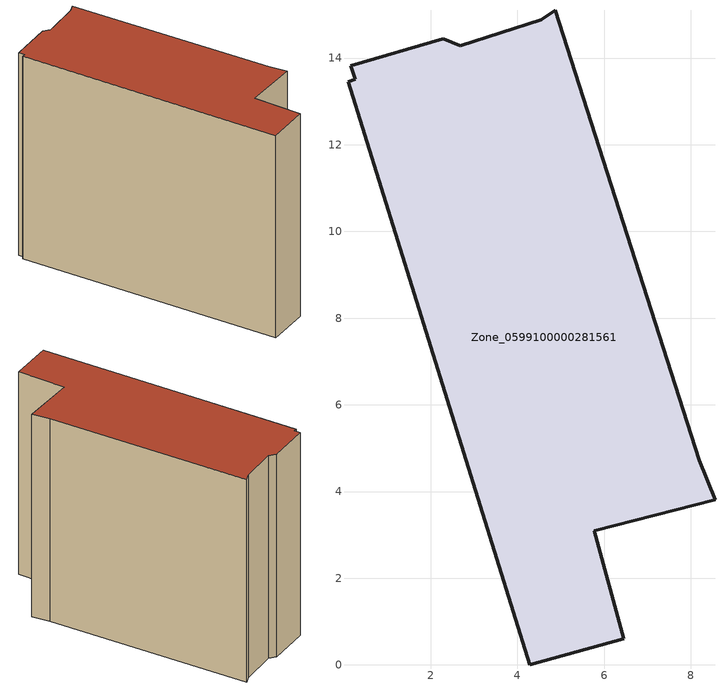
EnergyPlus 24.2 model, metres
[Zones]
Zone_0599100000281561
 floor ground (C_G): 5.78,3.1 6.46,0.6 4.29,0 0.1,13.46 0.25,13.51 0.15,13.83 2.29,14.44 2.68,14.28 4.55,14.88 4.87,15.11 8.2,4.72 8.56,3.81 z0
 wall outside (C_F): 0.1,13.46 4.29,0 6.46,0.6 5.78,3.1 8.56,3.81 8.2,4.72 4.87,15.11 4.55,14.88 2.68,14.28 2.29,14.44 0.15,13.83 0.25,13.51 0.1,13.46 z0:11.64
 roof outside (C_R): 0.25,13.51 0.1,13.46 4.29,0 6.46,0.6 5.78,3.1 8.56,3.81 8.2,4.72 4.87,15.11 4.55,14.88 2.68,14.28 2.29,14.44 0.15,13.83 z11.64
[BUILDING]
Pand.0599100000281561: North Axis=0; Terrain=City; Loads Convergence Tolerance Value=0.04; Temperature Convergence Tolerance Value=0.4; Solar Distribution=FullExterior; Maximum Number of Warmup Days=25; Minimum Number of Warmup Days=1
[Site:Location]
Rotterdam.The.Hague.AP_ZH_NLD Design_Conditions: Latitude=51.96; Longitude=4.45; Time Zone=1; Elevation=-4.5
[SITE:GROUNDTEMPERATURE:BUILDINGSURFACE]
18, 18, 18, 18, 18, 18, 18, 18, 18, 18, 18, 18
[MATERIAL] Thermal Absorptance=0.9; Solar Absorptance=0.7; Visible Absorptance=0.7
Name | Roughness | Thickness | Conductivity | Density | Specific Heat
G.TI.1946 | MediumSmooth | 0.15 | 1 | 540 | 1210
F.TI.1946 | Rough | 0.3 | 0.857143 | 1920 | 840
R.TI.1946 | MediumRough | 0.2 | 0.1 | 1500 | 1000
[CONSTRUCTION]
C_G: G.TI.1946
C_F: F.TI.1946
C_R: R.TI.1946
[ZONE]
Zone_0599100000281561: Type=1; Multiplier=1; Ceiling Height=Autocalculate; Volume=Autocalculate; Floor Area=autocalculate; Part of Total Floor Area=Yes
[ZONEINFILTRATION:DESIGNFLOWRATE]
Infil_Zone_0599100000281561: Zone or ZoneList or Space or SpaceList=Zone_0599100000281561; Schedule=AlwaysOn; Design Flow Rate Calculation Method=Flow/Area; Flow Rate per Floor Area=0.003; Constant Term Coefficient=1; Temperature Term Coefficient=0; Velocity Term Coefficient=0; Velocity Squared Term Coefficient=0
[HVACTEMPLATE:ZONE:IDEALLOADSAIRSYSTEM]
Zone_0599100000281561: Maximum Heating Supply Air Temperature=50; Minimum Cooling Supply Air Temperature=13; Maximum Heating Supply Air Humidity Ratio=0.0156; Minimum Cooling Supply Air Humidity Ratio=0.0077; Heating Limit=NoLimit; Cooling Limit=NoLimit; Dehumidification Control Type=ConstantSensibleHeatRatio; Cooling Sensible Heat Ratio=0.7; Dehumidification Setpoint=60; Humidification Control Type=None; Humidification Setpoint=30; Outdoor Air Method=None; Outdoor Air Flow Rate per Person=0.00944; Outdoor Air Flow Rate per Zone Floor Area=0; Outdoor Air Flow Rate per Zone=0; Demand Controlled Ventilation Type=None; Outdoor Air Economizer Type=NoEconomizer; Heat Recovery Type=None; Sensible Heat Recovery Effectiveness=0.7; Latent Heat Recovery Effectiveness=0.65
[ZONECONTROL:THERMOSTAT]
ThermostatControl_Zone_0599100000281561: Zone or ZoneList=Zone_0599100000281561; Control Type Schedule=DualSetpointControlType; Control 1=Thermostat_Zone_0599100000281561; Temperature Difference Between Cutout And Setpoint=0
[THERMOSTATSETPOINT:DUALSETPOINT]
Thermostat_Zone_0599100000281561: Heating Setpoint Temperature Schedule=HeatingSetpoint_Zone_0599100000281561; Cooling Setpoint Temperature Schedule=CoolingSetpoint_Zone_0599100000281561
[SCHEDULE:COMPACT]
HeatingSetpoint_Zone_0599100000281561: Through: 12/31, For: AllDays, Until: 24:00, 21
CoolingSetpoint_Zone_0599100000281561: Through: 12/31, For: AllDays, Until: 24:00, 24
DualSetpointControlType: Through: 12/31, For: AllDays, Until: 24:00, 4
AlwaysOn: Through: 12/31, For: AllDays, Until: 24:00, 1
